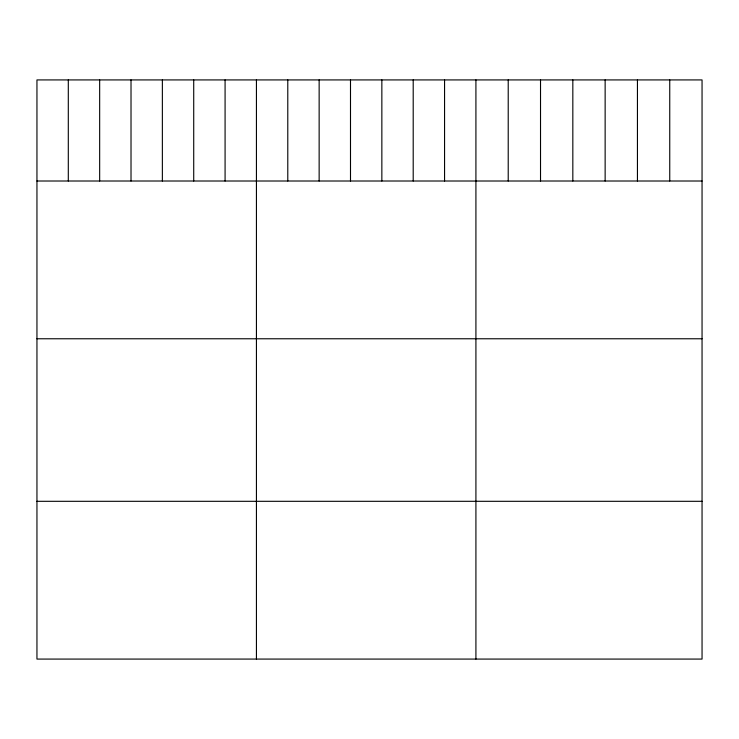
<?xml version="1.0" encoding="UTF-8"?>
<svg xmlns="http://www.w3.org/2000/svg" width="739" height="739" viewBox="0 0 739 739"><rect width="100%" height="100%" fill="white"/><g stroke="black" fill="none" stroke-linecap="round" stroke-linejoin="round"><path stroke-width="1.11" d="M702.05 181.009L702.05 659.077L36.95 659.077L36.95 79.923L702.05 79.923L702.05 181.009L36.95 181.009M36.95 338.767L702.05 338.767M36.95 501.31L702.05 501.31M669.746 79.923L669.746 181.009M637.443 79.923L637.443 181.009M605.139 79.923L605.139 181.009M572.827 79.923L572.827 181.009M540.523 79.923L540.523 181.009M508.22 79.923L508.22 181.009M475.916 79.923L475.916 659.077M444.564 79.923L444.564 181.009M413.203 79.923L413.203 181.009M381.851 79.923L381.851 181.009M350.498 79.923L350.498 181.009M319.146 79.923L319.146 181.009M287.785 79.923L287.785 181.009M256.433 79.923L256.433 659.077M225.081 79.923L225.081 181.009M193.72 79.923L193.72 181.009M162.368 79.923L162.368 181.009M131.015 79.923L131.015 181.009M99.663 79.923L99.663 181.009M68.302 79.923L68.302 181.009"/></g></svg>
